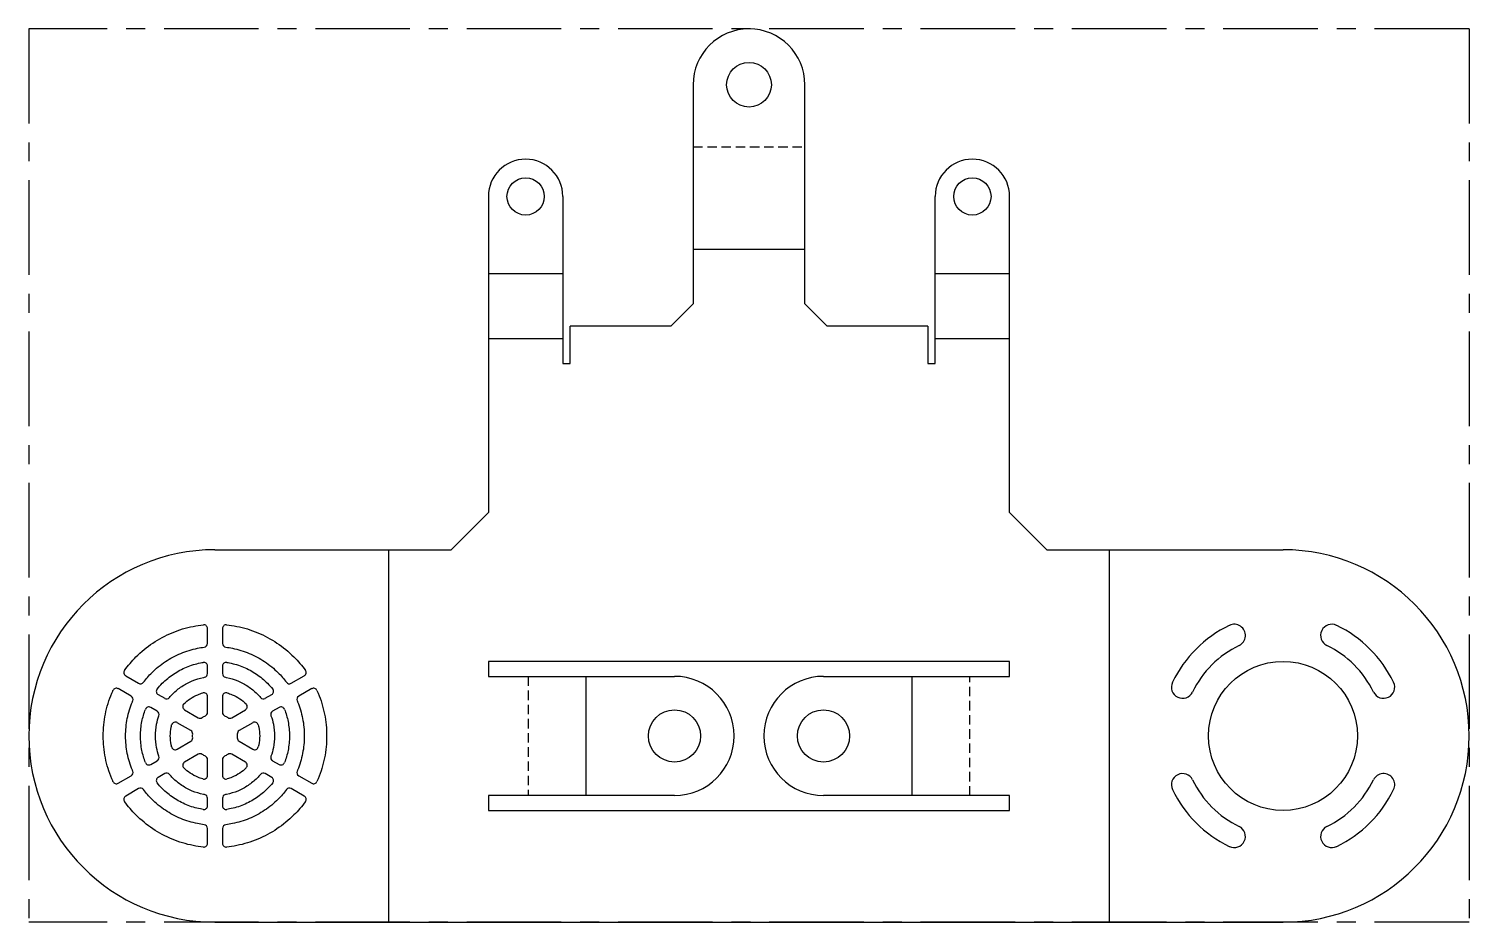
# Model space of a CAD drawing. Header units: millimetres. Extents: x -97 to 97, y -25 to 95.
import ezdxf

# ---------------------------------------------------------------- set-up
doc = ezdxf.new("R2010")
doc.units = ezdxf.units.MM
doc.linetypes.add('CENTERX2', pattern=[20.32, 12.7, -2.54, 2.54, -2.54])
doc.linetypes.add('HIDDEN', pattern=[1.905, 1.27, -0.635])

msp = doc.modelspace()

# ---------------------------------------------------------------- linework, layer by layer
at = {"color": 7, "linetype": 'CENTERX2'}
for p, q in [((96.71, 94.92), (-96.71, 94.92)), ((-96.71, 94.92), (-96.71, -25)), ((96.71, 94.92), (96.71, -25)), ((96.71, -25), (-96.71, -25))]:
    msp.add_line(p, q, dxfattribs=at)
at = {"color": 7, "linetype": 'Continuous', "lineweight": 25}
for p, q in [((-7.5, 87.42), (-7.5, 58)), ((7.5, 58), (7.5, 87.42)), ((-35, 72.42), (-35, 30)), ((-25, 72.42), (-25, 50)), ((25, 50), (25, 72.42)), ((35, 30), (35, 72.42)), ((-7.5, 58), (-10.5, 55)), ((10.5, 55), (7.5, 58)), ((-24, 50), (-24, 55)), ((-10.5, 55), (-24, 55)), ((24, 55), (10.5, 55)), ((24, 55), (24, 50)), ((-25, 50), (-24, 50)), ((24, 50), (25, 50)), ((-40, 25), (-35, 30)), ((35, 30), (40, 25)), ((-71.71, 25), (-40, 25)), ((40, 25), (71.71, 25)), ((-72.71, 12.41), (-72.71, 14.42)), ((-70.71, 14.42), (-70.71, 12.41)), ((35, 10), (-35, 10)), ((-35, 10), (-35, 8)), ((35, 8), (35, 10)), ((-83.7, 8.08), (-81.96, 7.07)), ((-72.71, 8.37), (-72.71, 9.38)), ((-70.71, 9.38), (-70.71, 8.37)), ((-61.47, 7.07), (-59.72, 8.08)), ((-35, 8), (-10, 8)), ((10, 8), (35, 8)), ((-82.96, 5.34), (-84.7, 6.35)), ((-58.72, 6.35), (-60.47, 5.34)), ((-79.34, 5.56), (-78.46, 5.05)), ((-72.71, 3.16), (-72.71, 5.29)), ((-70.71, 5.29), (-70.71, 3.16)), ((-64.97, 5.05), (-64.09, 5.56)), ((-79.46, 3.32), (-80.34, 3.82)), ((-75.79, 3.51), (-73.95, 2.45)), ((-69.47, 2.45), (-67.63, 3.51)), ((-63.09, 3.82), (-63.97, 3.32)), ((-74.95, 0.72), (-76.79, 1.78)), ((-66.63, 1.78), (-68.47, 0.72)), ((-76.79, -1.78), (-74.95, -0.72)), ((-68.47, -0.72), (-66.63, -1.78)), ((-80.34, -3.82), (-79.46, -3.32)), ((-73.95, -2.45), (-75.79, -3.51)), ((-72.71, -5.29), (-72.71, -3.16)), ((-70.71, -3.16), (-70.71, -5.29)), ((-67.63, -3.51), (-69.47, -2.45)), ((-63.97, -3.32), (-63.09, -3.82)), ((-84.7, -6.35), (-82.96, -5.34)), ((-78.46, -5.05), (-79.34, -5.56)), ((-64.09, -5.56), (-64.97, -5.05)), ((-60.47, -5.34), (-58.72, -6.35)), ((-81.96, -7.07), (-83.7, -8.08)), ((-59.72, -8.08), (-61.47, -7.07)), ((-72.71, -9.38), (-72.71, -8.37)), ((-70.71, -8.37), (-70.71, -9.38)), ((-10, -8), (-35, -8)), ((-35, -8), (-35, -10)), ((35, -8), (10, -8)), ((35, -10), (35, -8)), ((-35, -10), (35, -10)), ((-72.71, -14.42), (-72.71, -12.41)), ((-70.71, -12.41), (-70.71, -14.42)), ((-71.71, -25), (71.71, -25))]:
    msp.add_line(p, q, dxfattribs=at)
at = {"color": 7, "linetype": 'HIDDEN'}
for p, q in [((-7.5, 79.07), (7.5, 79.07)), ((-29.64, 8), (-29.64, -8)), ((29.64, -8), (29.64, 8))]:
    msp.add_line(p, q, dxfattribs=at)
at = {"color": 7, "linetype": 'Continuous'}
for p, q in [((-7.5, 65.36), (7.5, 65.36)), ((-35, 62.07), (-25, 62.07)), ((25, 62.07), (35, 62.07)), ((-35, 53.36), (-25, 53.36)), ((25, 53.36), (35, 53.36)), ((-48.36, -25), (-48.36, 25)), ((48.36, 25), (48.36, -25)), ((-21.93, 8), (-21.93, -8)), ((21.93, -8), (21.93, 8))]:
    msp.add_line(p, q, dxfattribs=at)
at = {"color": 7, "linetype": 'Continuous', "lineweight": 25}
for centre, radius in [((0, 87.42), 3), ((-30, 72.42), 2.5), ((30, 72.42), 2.5), ((71.71, 0), 10), ((-10, 0), 3.5), ((10, 0), 3.5)]:
    msp.add_circle(centre, radius, dxfattribs=at)
for centre, radius, start, end in [((0, 87.42), 7.5, 0, 180), ((-30, 72.42), 5, 0, 180), ((30, 72.42), 5, 0, 180), ((-71.71, 0), 25, 90, 270), ((71.71, 0), 25, 270, 90), ((-73.21, 14.42), 0.5, 0, 95.9373), ((-70.21, 14.42), 0.5, 84.0627, 180), ((71.71, 0), 16.5, 115.9014, 154.0986), ((65.16, 13.49), 1.5, 295.9014, 115.9014), ((78.26, 13.49), 1.5, 64.0986, 244.0986), ((71.71, 0), 16.5, 25.9014, 64.0986), ((-73.21, 12.41), 0.5, 276.8903, 0), ((-70.21, 12.41), 0.5, 180, 263.1097), ((71.71, 0), 13.5, 115.9014, 154.0986), ((71.71, 0), 13.5, 25.9014, 64.0986), ((-73.21, 9.38), 0.5, 0, 99.0811), ((-70.21, 9.38), 0.5, 80.9189, 180), ((-83.45, 8.51), 0.5, 144.0586, 240), ((-73.21, 8.37), 0.5, 280.1618, 0), ((-70.21, 8.37), 0.5, 180, 259.8382), ((-59.97, 8.51), 0.5, 300, 35.9414), ((-10, 0), 8, 270, 90), ((10, 0), 8, 90, 270), ((-84.95, 5.91), 0.5, 60, 155.9345), ((-81.71, 7.5), 0.5, 240, 323.1048), ((-79.09, 5.99), 0.5, 140.9147, 240), ((-64.34, 5.99), 0.5, 300, 39.0853), ((-61.72, 7.5), 0.5, 216.8952, 300), ((-58.47, 5.91), 0.5, 24.0655, 120), ((58.22, 6.55), 1.5, 154.0986, 334.0986), ((85.21, 6.55), 1.5, 205.9014, 25.9014), ((-83.21, 4.91), 0.5, 336.8905, 60), ((-80.59, 3.39), 0.5, 60, 159.0881), ((-78.21, 5.48), 0.5, 240, 319.8369), ((-75.54, 3.94), 0.5, 134.1711, 240), ((-73.21, 5.29), 0.5, 0, 105.8285), ((-70.21, 5.29), 0.5, 74.1715, 180), ((-67.88, 3.94), 0.5, 300, 45.8289), ((-65.22, 5.48), 0.5, 220.1631, 300), ((-62.84, 3.39), 0.5, 20.9119, 120), ((-60.22, 4.91), 0.5, 120, 203.1095), ((-79.71, 2.88), 0.5, 340.1675, 60), ((-73.7, 2.88), 0.5, 240, 304.6493), ((-73.21, 3.16), 0.5, 295.3254, 0), ((-70.21, 3.16), 0.5, 180, 244.6747), ((-69.72, 2.88), 0.5, 235.3505, 300), ((-63.72, 2.88), 0.5, 120, 199.8325), ((-77.04, 1.35), 0.5, 60, 165.823), ((-75.2, 0.28), 0.5, 355.4426, 60), ((-68.22, 0.28), 0.5, 120, 184.5575), ((-66.38, 1.35), 0.5, 14.177, 120), ((-77.04, -1.35), 0.5, 194.177, 300), ((-75.2, -0.28), 0.5, 300, 4.5575), ((-68.22, -0.28), 0.5, 175.4426, 240), ((-66.38, -1.35), 0.5, 240, 345.823), ((-80.59, -3.39), 0.5, 200.9119, 300), ((-79.71, -2.88), 0.5, 300, 19.8325), ((-75.54, -3.94), 0.5, 120, 225.8289), ((-73.7, -2.88), 0.5, 55.3501, 120), ((-73.21, -3.16), 0.5, 0, 64.6751), ((-70.21, -3.16), 0.5, 115.3259, 180), ((-69.72, -2.88), 0.5, 60, 124.649), ((-67.88, -3.94), 0.5, 314.1711, 60), ((-63.72, -2.88), 0.5, 160.1675, 240), ((-62.84, -3.39), 0.5, 240, 339.0881), ((-83.21, -4.91), 0.5, 300, 23.1095), ((-79.09, -5.99), 0.5, 120, 219.0853), ((-78.21, -5.48), 0.5, 40.1631, 120), ((-73.21, -5.29), 0.5, 254.1715, 0), ((-70.21, -5.29), 0.5, 180, 285.8285), ((-65.22, -5.48), 0.5, 60, 139.8369), ((-64.34, -5.99), 0.5, 320.9147, 60), ((-60.22, -4.91), 0.5, 156.8905, 240), ((58.22, -6.55), 1.5, 25.9014, 205.9014), ((85.21, -6.55), 1.5, 334.0986, 154.0986), ((-84.95, -5.91), 0.5, 204.0655, 300), ((-81.71, -7.5), 0.5, 36.8952, 120), ((-61.72, -7.5), 0.5, 60, 143.1048), ((-58.47, -5.91), 0.5, 240, 335.9345), ((71.71, 0), 16.5, 205.9014, 244.0986), ((71.71, 0), 13.5, 205.9014, 244.0986), ((71.71, 0), 13.5, 295.9014, 334.0986), ((71.71, 0), 16.5, 295.9014, 334.0986), ((-83.45, -8.51), 0.5, 120, 215.9414), ((-73.21, -9.38), 0.5, 260.9189, 0), ((-73.21, -8.37), 0.5, 0, 79.8382), ((-70.21, -8.37), 0.5, 100.1618, 180), ((-70.21, -9.38), 0.5, 180, 279.0811), ((-59.97, -8.51), 0.5, 324.0586, 60), ((-73.21, -12.41), 0.5, 0, 83.1097), ((-70.21, -12.41), 0.5, 96.8903, 180), ((65.16, -13.49), 1.5, 244.0986, 64.0986), ((78.26, -13.49), 1.5, 115.9014, 295.9014), ((-73.21, -14.42), 0.5, 264.0627, 0), ((-70.21, -14.42), 0.5, 180, 275.9373)]:
    msp.add_arc(centre, radius, start, end, dxfattribs=at)
for points, knots in [([(-83.86, 8.8), (-83.39, 9.44), (-82.24, 10.8), (-80.1, 12.55), (-77.49, 13.95), (-75.16, 14.66), (-73.73, 14.87), (-73.26, 14.92)], [0.3498275, 0.3498275, 0.3498275, 0.3498275, 0.375, 0.40625, 0.4375, 0.46875, 0.4835062, 0.4835062, 0.4835062, 0.4835062]), ([(-70.16, 14.92), (-69.7, 14.87), (-68.27, 14.66), (-65.94, 13.95), (-63.33, 12.55), (-61.19, 10.8), (-60.03, 9.44), (-59.57, 8.8)], [0.5164938, 0.5164938, 0.5164938, 0.5164938, 0.53125, 0.5625, 0.59375, 0.625, 0.6501725, 0.6501725, 0.6501725, 0.6501725]), ([(-81.31, 7.2), (-80.97, 7.66), (-80.08, 8.68), (-78.42, 10.04), (-76.33, 11.16), (-74.53, 11.7), (-73.45, 11.88), (-73.15, 11.91)], [0.3524778, 0.3524778, 0.3524778, 0.3524778, 0.375, 0.40625, 0.4375, 0.46875, 0.480855, 0.480855, 0.480855, 0.480855]), ([(-70.27, 11.91), (-69.97, 11.88), (-68.89, 11.7), (-67.09, 11.16), (-65, 10.04), (-63.34, 8.68), (-62.46, 7.66), (-62.12, 7.2)], [0.519145, 0.519145, 0.519145, 0.519145, 0.53125, 0.5625, 0.59375, 0.625, 0.6475222, 0.6475222, 0.6475222, 0.6475222]), ([(-79.47, 6.3), (-79.26, 6.57), (-78.59, 7.31), (-77.3, 8.37), (-75.56, 9.3), (-74.18, 9.72), (-73.42, 9.85), (-73.29, 9.87)], [0.3585688, 0.3585688, 0.3585688, 0.3585688, 0.375, 0.40625, 0.4375, 0.46875, 0.4747652, 0.4747652, 0.4747652, 0.4747652]), ([(-70.13, 9.87), (-70.01, 9.85), (-69.24, 9.72), (-67.86, 9.3), (-66.12, 8.37), (-64.84, 7.31), (-64.17, 6.57), (-63.95, 6.3)], [0.5252348, 0.5252348, 0.5252348, 0.5252348, 0.53125, 0.5625, 0.59375, 0.625, 0.6414312, 0.6414312, 0.6414312, 0.6414312]), ([(-77.83, 5.16), (-77.68, 5.33), (-77.17, 5.88), (-76.19, 6.69), (-74.79, 7.44), (-73.74, 7.76), (-73.17, 7.87), (-73.12, 7.87)], [0.3615676, 0.3615676, 0.3615676, 0.3615676, 0.375, 0.40625, 0.4375, 0.46875, 0.4717656, 0.4717656, 0.4717656, 0.4717656]), ([(-70.3, 7.87), (-70.25, 7.87), (-69.69, 7.76), (-68.63, 7.44), (-67.24, 6.69), (-66.25, 5.88), (-65.74, 5.33), (-65.6, 5.16)], [0.5282344, 0.5282344, 0.5282344, 0.5282344, 0.53125, 0.5625, 0.59375, 0.625, 0.6384324, 0.6384324, 0.6384324, 0.6384324]), ([(-85.41, -6.12), (-85.46, -5.99), (-85.91, -4.96), (-86.52, -2.95), (-86.81, 0), (-86.52, 2.95), (-85.91, 4.96), (-85.46, 5.99), (-85.41, 6.12)], [0.1831602, 0.1831602, 0.1831602, 0.1831602, 0.1875, 0.21875, 0.25, 0.28125, 0.3125, 0.3168398, 0.3168398, 0.3168398, 0.3168398]), ([(-58.02, 6.12), (-57.96, 5.99), (-57.52, 4.96), (-56.91, 2.95), (-56.62, 0), (-56.91, -2.95), (-57.52, -4.96), (-57.96, -5.99), (-58.02, -6.12)], [0.6831602, 0.6831602, 0.6831602, 0.6831602, 0.6875, 0.71875, 0.75, 0.78125, 0.8125, 0.8168398, 0.8168398, 0.8168398, 0.8168398]), ([(-82.75, -4.71), (-82.77, -4.67), (-83.09, -3.91), (-83.56, -2.36), (-83.79, 0), (-83.56, 2.36), (-83.09, 3.91), (-82.77, 4.67), (-82.75, 4.71)], [0.1858116, 0.1858116, 0.1858116, 0.1858116, 0.1875, 0.21875, 0.25, 0.28125, 0.3125, 0.3141884, 0.3141884, 0.3141884, 0.3141884]), ([(-75.89, 4.3), (-75.63, 4.56), (-75.04, 5.03), (-74.16, 5.5), (-73.57, 5.71), (-73.35, 5.77)], [0.37729673, 0.37729673, 0.37729673, 0.37729673, 0.40625, 0.4375, 0.45603655, 0.45603655, 0.45603655, 0.45603655]), ([(-70.08, 5.77), (-69.85, 5.71), (-69.26, 5.5), (-68.38, 5.03), (-67.79, 4.56), (-67.53, 4.3)], [0.54396345, 0.54396345, 0.54396345, 0.54396345, 0.5625, 0.59375, 0.62270327, 0.62270327, 0.62270327, 0.62270327]), ([(-60.68, 4.71), (-60.66, 4.67), (-60.34, 3.91), (-59.87, 2.36), (-59.64, 0), (-59.87, -2.36), (-60.34, -3.91), (-60.66, -4.67), (-60.68, -4.71)], [0.6858116, 0.6858116, 0.6858116, 0.6858116, 0.6875, 0.71875, 0.75, 0.78125, 0.8125, 0.8141884, 0.8141884, 0.8141884, 0.8141884]), ([(-81.05, -3.57), (-81.25, -3.04), (-81.59, -1.87), (-81.78, 0), (-81.59, 1.87), (-81.25, 3.04), (-81.05, 3.57)], [0.1919025, 0.1919025, 0.1919025, 0.1919025, 0.21875, 0.25, 0.28125, 0.3080975, 0.3080975, 0.3080975, 0.3080975]), ([(-79.24, -2.71), (-79.37, -2.34), (-79.62, -1.45), (-79.76, 0), (-79.62, 1.45), (-79.37, 2.34), (-79.24, 2.71)], [0.1949002, 0.1949002, 0.1949002, 0.1949002, 0.21875, 0.25, 0.28125, 0.3050998, 0.3050998, 0.3050998, 0.3050998]), ([(-73.42, 2.47), (-73.4, 2.48), (-73.27, 2.57), (-73.13, 2.65), (-73, 2.71)], [0.40382187, 0.40382187, 0.40382187, 0.40382187, 0.40623488, 0.42948911, 0.42948911, 0.42948911, 0.42948911]), ([(-70.43, 2.71), (-70.29, 2.65), (-70.15, 2.57), (-70.02, 2.48), (-70.01, 2.47)], [0.57051037, 0.57051037, 0.57051037, 0.57051037, 0.59373488, 0.59617753, 0.59617753, 0.59617753, 0.59617753]), ([(-64.19, 2.71), (-64.05, 2.34), (-63.8, 1.45), (-63.66, 0), (-63.8, -1.45), (-64.05, -2.34), (-64.19, -2.71)], [0.6949002, 0.6949002, 0.6949002, 0.6949002, 0.71875, 0.75, 0.78125, 0.8050998, 0.8050998, 0.8050998, 0.8050998]), ([(-62.37, 3.57), (-62.17, 3.04), (-61.83, 1.87), (-61.65, 0), (-61.83, -1.87), (-62.17, -3.04), (-62.37, -3.57)], [0.6919025, 0.6919025, 0.6919025, 0.6919025, 0.71875, 0.75, 0.78125, 0.8080975, 0.8080975, 0.8080975, 0.8080975]), ([(-77.53, -1.47), (-77.55, -1.37), (-77.66, -0.89), (-77.75, 0), (-77.66, 0.89), (-77.55, 1.37), (-77.53, 1.47)], [0.21062872, 0.21062872, 0.21062872, 0.21062872, 0.21875, 0.25, 0.28125, 0.28937128, 0.28937128, 0.28937128, 0.28937128]), ([(-74.7, -0.24), (-74.71, -0.16), (-74.72, 0), (-74.71, 0.16), (-74.7, 0.24)], [0.23712601, 0.23712601, 0.23712601, 0.23712601, 0.24999971, 0.26287349, 0.26287349, 0.26287349, 0.26287349]), ([(-68.72, 0.24), (-68.72, 0.16), (-68.71, 0), (-68.72, -0.16), (-68.72, -0.24)], [0.73712601, 0.73712601, 0.73712601, 0.73712601, 0.74999971, 0.76287349, 0.76287349, 0.76287349, 0.76287349]), ([(-65.9, 1.47), (-65.87, 1.37), (-65.76, 0.89), (-65.67, 0), (-65.76, -0.89), (-65.87, -1.37), (-65.9, -1.47)], [0.71062872, 0.71062872, 0.71062872, 0.71062872, 0.71875, 0.75, 0.78125, 0.78937128, 0.78937128, 0.78937128, 0.78937128]), ([(-73, -2.71), (-73.13, -2.65), (-73.27, -2.57), (-73.4, -2.48), (-73.42, -2.47)], [0.07051053, 0.07051053, 0.07051053, 0.07051053, 0.09373488, 0.09617737, 0.09617737, 0.09617737, 0.09617737]), ([(-70.01, -2.47), (-70.02, -2.48), (-70.15, -2.57), (-70.29, -2.65), (-70.43, -2.71)], [0.90382171, 0.90382171, 0.90382171, 0.90382171, 0.90623488, 0.92948927, 0.92948927, 0.92948927, 0.92948927]), ([(-73.12, -7.87), (-73.17, -7.87), (-73.74, -7.76), (-74.79, -7.44), (-76.19, -6.69), (-77.17, -5.88), (-77.68, -5.33), (-77.83, -5.16)], [0.0282344, 0.0282344, 0.0282344, 0.0282344, 0.03125, 0.0625, 0.09375, 0.125, 0.1384324, 0.1384324, 0.1384324, 0.1384324]), ([(-73.35, -5.77), (-73.57, -5.71), (-74.16, -5.5), (-75.04, -5.03), (-75.63, -4.56), (-75.89, -4.3)], [0.04396345, 0.04396345, 0.04396345, 0.04396345, 0.0625, 0.09375, 0.12270327, 0.12270327, 0.12270327, 0.12270327]), ([(-65.6, -5.16), (-65.74, -5.33), (-66.25, -5.88), (-67.24, -6.69), (-68.63, -7.44), (-69.69, -7.76), (-70.25, -7.87), (-70.3, -7.87)], [0.8615676, 0.8615676, 0.8615676, 0.8615676, 0.875, 0.90625, 0.9375, 0.96875, 0.9717656, 0.9717656, 0.9717656, 0.9717656]), ([(-67.53, -4.3), (-67.79, -4.56), (-68.38, -5.03), (-69.26, -5.5), (-69.85, -5.71), (-70.08, -5.77)], [0.87729673, 0.87729673, 0.87729673, 0.87729673, 0.90625, 0.9375, 0.95603655, 0.95603655, 0.95603655, 0.95603655]), ([(-73.15, -11.91), (-73.45, -11.88), (-74.53, -11.7), (-76.33, -11.16), (-78.42, -10.04), (-80.08, -8.68), (-80.97, -7.66), (-81.31, -7.2)], [0.019145, 0.019145, 0.019145, 0.019145, 0.03125, 0.0625, 0.09375, 0.125, 0.1475222, 0.1475222, 0.1475222, 0.1475222]), ([(-73.29, -9.87), (-73.42, -9.85), (-74.18, -9.72), (-75.56, -9.3), (-77.3, -8.37), (-78.59, -7.31), (-79.26, -6.57), (-79.47, -6.3)], [0.0252348, 0.0252348, 0.0252348, 0.0252348, 0.03125, 0.0625, 0.09375, 0.125, 0.1414312, 0.1414312, 0.1414312, 0.1414312]), ([(-62.12, -7.2), (-62.46, -7.66), (-63.34, -8.68), (-65, -10.04), (-67.09, -11.16), (-68.89, -11.7), (-69.97, -11.88), (-70.27, -11.91)], [0.8524778, 0.8524778, 0.8524778, 0.8524778, 0.875, 0.90625, 0.9375, 0.96875, 0.980855, 0.980855, 0.980855, 0.980855]), ([(-63.95, -6.3), (-64.17, -6.57), (-64.84, -7.31), (-66.12, -8.37), (-67.86, -9.3), (-69.24, -9.72), (-70.01, -9.85), (-70.13, -9.87)], [0.8585688, 0.8585688, 0.8585688, 0.8585688, 0.875, 0.90625, 0.9375, 0.96875, 0.9747652, 0.9747652, 0.9747652, 0.9747652]), ([(-73.26, -14.92), (-73.73, -14.87), (-75.16, -14.66), (-77.49, -13.95), (-80.1, -12.55), (-82.24, -10.8), (-83.39, -9.44), (-83.86, -8.8)], [0.0164938, 0.0164938, 0.0164938, 0.0164938, 0.03125, 0.0625, 0.09375, 0.125, 0.1501725, 0.1501725, 0.1501725, 0.1501725]), ([(-59.57, -8.8), (-60.03, -9.44), (-61.19, -10.8), (-63.33, -12.55), (-65.94, -13.95), (-68.27, -14.66), (-69.7, -14.87), (-70.16, -14.92)], [0.8498275, 0.8498275, 0.8498275, 0.8498275, 0.875, 0.90625, 0.9375, 0.96875, 0.9835062, 0.9835062, 0.9835062, 0.9835062])]:
    msp.add_open_spline(points, degree=3, knots=knots, dxfattribs=at)

doc.saveas('drawing.dxf')
